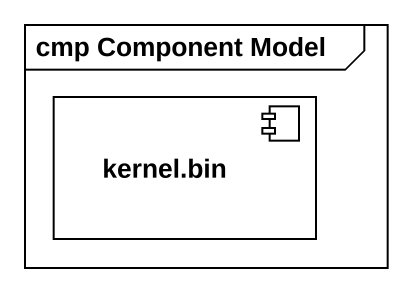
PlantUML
@startuml
mainframe cmp Component Model
component "kernel.bin" as kernel_bin
@enduml
